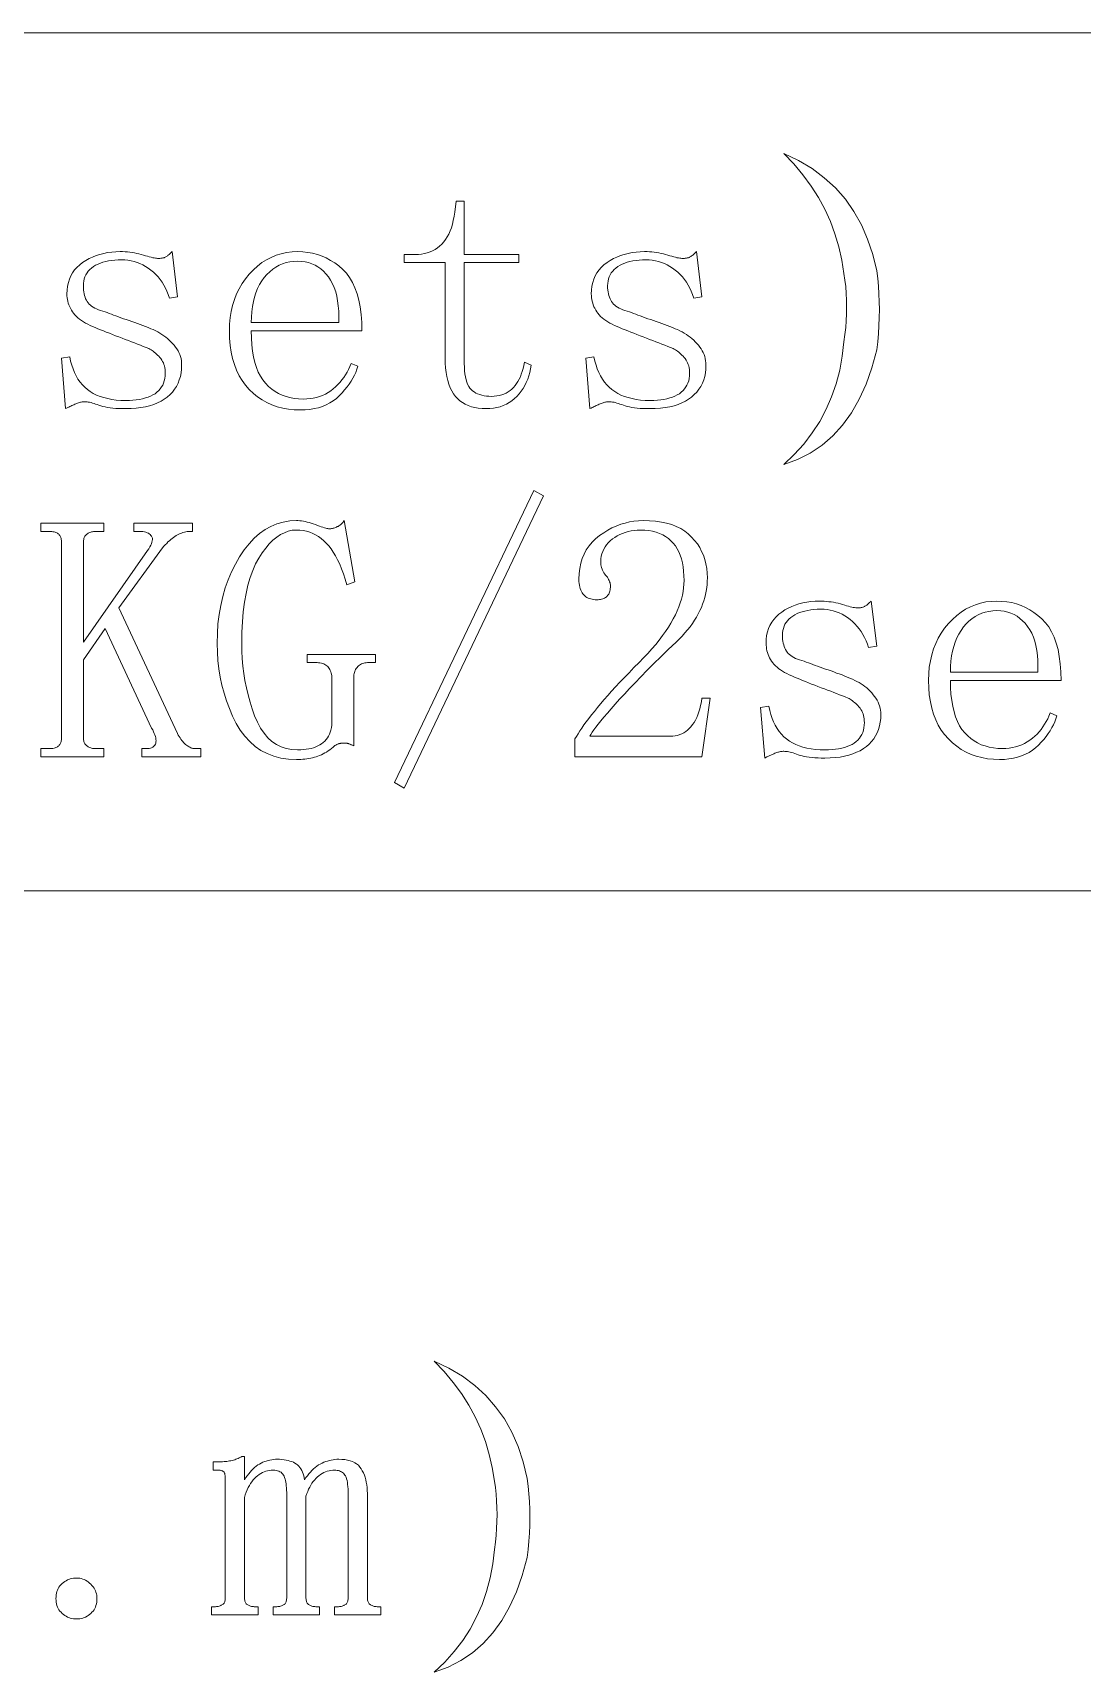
# Model space of a CAD drawing. Extents: x 1 to 297, y 1 to 210.
# Drawn here: x 103.76 to 110.35, y 40.82 to 51.12 of the extents above; entities that cross this region are included whole.
import ezdxf

# ---------------------------------------------------------------- set-up
doc = ezdxf.new("R2010")
doc.units = 0

msp = doc.modelspace()

# ---------------------------------------------------------------- linework, layer by layer
at = {"color": 7, "lineweight": 13}
for p, q in [((1.306, 51.119), (219.321, 51.119)), ((1.306, 45.731), (175.108, 45.731))]:
    msp.add_line(p, q, dxfattribs=at)
for points in [[(108.473, 50.362), (108.565, 50.318), (108.65, 50.267), (108.727, 50.209), (108.797, 50.145), (108.859, 50.075), (108.913, 49.998), (108.96, 49.914), (108.999, 49.824), (109.031, 49.728), (109.056, 49.625), (109.062, 49.577), (109.067, 49.528), (109.07, 49.479), (109.072, 49.43), (109.073, 49.381), (109.072, 49.331), (109.07, 49.28), (109.067, 49.23), (109.062, 49.179), (109.056, 49.128), (109.025, 49.016), (108.989, 48.912), (108.946, 48.818), (108.897, 48.733), (108.841, 48.656), (108.78, 48.589), (108.713, 48.53), (108.639, 48.48), (108.559, 48.44), (108.473, 48.408), (108.538, 48.471), (108.598, 48.537), (108.651, 48.607), (108.698, 48.679), (108.739, 48.755), (108.773, 48.834), (108.802, 48.915), (108.824, 49), (108.84, 49.088), (108.85, 49.179), (108.856, 49.224), (108.861, 49.268), (108.864, 49.311), (108.866, 49.355), (108.867, 49.398), (108.866, 49.44), (108.864, 49.483), (108.861, 49.525), (108.856, 49.566), (108.85, 49.608), (108.837, 49.692), (108.818, 49.775), (108.794, 49.856), (108.765, 49.934), (108.73, 50.011), (108.69, 50.085), (108.644, 50.157), (108.592, 50.228), (108.535, 50.296)], [(106.467, 49.042), (106.468, 49.019), (106.469, 48.997), (106.471, 48.977), (106.474, 48.958), (106.478, 48.941), (106.483, 48.926), (106.488, 48.912), (106.495, 48.899), (106.502, 48.888), (106.51, 48.879), (106.519, 48.871), (106.529, 48.864), (106.54, 48.857), (106.551, 48.852), (106.564, 48.847), (106.577, 48.843), (106.591, 48.84), (106.606, 48.838), (106.622, 48.837), (106.639, 48.836), (106.655, 48.837), (106.671, 48.839), (106.687, 48.841), (106.702, 48.845), (106.716, 48.85), (106.729, 48.856), (106.742, 48.864), (106.754, 48.872), (106.765, 48.881), (106.776, 48.892), (106.786, 48.904), (106.795, 48.916), (106.803, 48.93), (106.811, 48.944), (106.819, 48.959), (106.825, 48.976), (106.831, 48.993), (106.836, 49.011), (106.841, 49.03), (106.844, 49.051), (106.887, 49.033), (106.883, 49.01), (106.878, 48.987), (106.872, 48.965), (106.865, 48.944), (106.856, 48.924), (106.847, 48.905), (106.836, 48.886), (106.824, 48.869), (106.811, 48.852), (106.797, 48.836), (106.782, 48.822), (106.766, 48.809), (106.749, 48.797), (106.731, 48.787), (106.712, 48.778), (106.693, 48.771), (106.672, 48.766), (106.65, 48.762), (106.628, 48.76), (106.604, 48.759), (106.579, 48.76), (106.555, 48.762), (106.533, 48.766), (106.512, 48.771), (106.492, 48.778), (106.473, 48.787), (106.456, 48.797), (106.44, 48.809), (106.425, 48.822), (106.411, 48.836), (106.399, 48.853), (106.388, 48.871), (106.379, 48.89), (106.37, 48.912), (106.363, 48.935), (106.357, 48.96), (106.353, 48.986), (106.35, 49.015), (106.348, 49.045), (106.347, 49.076), (106.347, 49.676), (106.09, 49.676), (106.09, 49.728), (106.159, 49.728), (106.179, 49.728), (106.198, 49.73), (106.217, 49.734), (106.235, 49.738), (106.252, 49.744), (106.268, 49.751), (106.284, 49.759), (106.298, 49.769), (106.312, 49.78), (106.326, 49.792), (106.338, 49.806), (106.35, 49.821), (106.36, 49.837), (106.37, 49.855), (106.378, 49.875), (106.386, 49.895), (106.393, 49.918), (106.398, 49.941), (106.403, 49.967), (106.407, 49.993), (106.416, 50.062), (106.467, 50.062), (106.467, 49.728), (106.81, 49.728), (106.81, 49.676), (106.467, 49.676)], [(103.973, 49.479), (103.974, 49.504), (103.977, 49.528), (103.982, 49.551), (103.989, 49.572), (103.997, 49.593), (104.008, 49.612), (104.021, 49.63), (104.036, 49.646), (104.053, 49.662), (104.071, 49.676), (104.092, 49.689), (104.112, 49.701), (104.134, 49.711), (104.156, 49.72), (104.18, 49.728), (104.204, 49.734), (104.228, 49.739), (104.254, 49.742), (104.28, 49.744), (104.307, 49.745), (104.322, 49.745), (104.338, 49.744), (104.353, 49.743), (104.367, 49.741), (104.382, 49.74), (104.397, 49.737), (104.411, 49.734), (104.425, 49.731), (104.439, 49.728), (104.453, 49.723), (104.466, 49.719), (104.479, 49.716), (104.49, 49.713), (104.501, 49.71), (104.511, 49.707), (104.52, 49.705), (104.528, 49.704), (104.535, 49.703), (104.542, 49.702), (104.547, 49.702), (104.552, 49.702), (104.557, 49.702), (104.562, 49.703), (104.566, 49.703), (104.571, 49.704), (104.575, 49.705), (104.579, 49.706), (104.583, 49.707), (104.586, 49.709), (104.59, 49.711), (104.594, 49.712), (104.597, 49.715), (104.601, 49.717), (104.605, 49.72), (104.609, 49.723), (104.614, 49.727), (104.618, 49.731), (104.623, 49.735), (104.628, 49.74), (104.633, 49.745), (104.667, 49.462), (104.616, 49.453), (104.608, 49.475), (104.6, 49.496), (104.591, 49.516), (104.581, 49.535), (104.57, 49.553), (104.558, 49.57), (104.545, 49.586), (104.531, 49.602), (104.516, 49.616), (104.5, 49.629), (104.483, 49.641), (104.467, 49.652), (104.449, 49.662), (104.431, 49.67), (104.413, 49.677), (104.395, 49.683), (104.375, 49.688), (104.356, 49.691), (104.336, 49.693), (104.316, 49.693), (104.294, 49.693), (104.273, 49.692), (104.253, 49.69), (104.234, 49.687), (104.216, 49.683), (104.199, 49.678), (104.183, 49.672), (104.168, 49.666), (104.153, 49.659), (104.14, 49.651), (104.128, 49.642), (104.117, 49.632), (104.107, 49.622), (104.099, 49.611), (104.092, 49.599), (104.086, 49.587), (104.081, 49.574), (104.078, 49.56), (104.076, 49.546), (104.076, 49.531), (104.076, 49.517), (104.077, 49.504), (104.078, 49.492), (104.081, 49.481), (104.083, 49.47), (104.087, 49.459), (104.09, 49.449), (104.095, 49.44), (104.1, 49.431), (104.106, 49.423), (104.112, 49.416), (104.12, 49.409), (104.128, 49.402), (104.137, 49.396), (104.147, 49.39), (104.159, 49.385), (104.171, 49.38), (104.184, 49.375), (104.198, 49.371), (104.213, 49.368), (104.225, 49.363), (104.238, 49.357), (104.252, 49.352), (104.266, 49.346), (104.28, 49.341), (104.296, 49.335), (104.312, 49.33), (104.328, 49.324), (104.345, 49.318), (104.363, 49.312), (104.381, 49.306), (104.398, 49.3), (104.416, 49.294), (104.433, 49.287), (104.45, 49.281), (104.466, 49.274), (104.483, 49.268), (104.499, 49.261), (104.514, 49.255), (104.53, 49.248), (104.543, 49.241), (104.557, 49.233), (104.569, 49.225), (104.581, 49.217), (104.593, 49.208), (104.605, 49.199), (104.615, 49.189), (104.626, 49.179), (104.636, 49.169), (104.646, 49.158), (104.655, 49.146), (104.663, 49.135), (104.67, 49.123), (104.676, 49.111), (104.681, 49.099), (104.685, 49.086), (104.689, 49.073), (104.691, 49.06), (104.692, 49.047), (104.693, 49.033), (104.692, 49.008), (104.689, 48.984), (104.685, 48.961), (104.678, 48.939), (104.67, 48.919), (104.66, 48.899), (104.649, 48.881), (104.635, 48.863), (104.62, 48.847), (104.603, 48.832), (104.584, 48.818), (104.564, 48.806), (104.542, 48.795), (104.518, 48.785), (104.492, 48.777), (104.466, 48.771), (104.437, 48.766), (104.407, 48.762), (104.375, 48.76), (104.341, 48.759), (104.32, 48.759), (104.299, 48.76), (104.28, 48.761), (104.261, 48.763), (104.244, 48.764), (104.228, 48.767), (104.213, 48.77), (104.199, 48.773), (104.186, 48.777), (104.174, 48.781), (104.163, 48.785), (104.153, 48.788), (104.143, 48.792), (104.133, 48.794), (104.124, 48.797), (104.115, 48.799), (104.107, 48.8), (104.099, 48.801), (104.091, 48.802), (104.084, 48.802), (104.079, 48.802), (104.074, 48.801), (104.068, 48.801), (104.063, 48.8), (104.057, 48.799), (104.052, 48.797), (104.046, 48.796), (104.04, 48.794), (104.035, 48.792), (104.029, 48.789), (104.023, 48.787), (104.016, 48.784), (104.01, 48.781), (104.004, 48.778), (103.997, 48.775), (103.991, 48.772), (103.984, 48.769), (103.978, 48.766), (103.971, 48.763), (103.964, 48.759), (103.939, 49.076), (103.99, 49.085), (103.996, 49.058), (104.003, 49.033), (104.011, 49.009), (104.02, 48.986), (104.031, 48.965), (104.042, 48.945), (104.055, 48.926), (104.07, 48.909), (104.085, 48.894), (104.101, 48.879), (104.119, 48.866), (104.138, 48.854), (104.159, 48.844), (104.181, 48.835), (104.204, 48.828), (104.229, 48.822), (104.255, 48.817), (104.282, 48.813), (104.311, 48.811), (104.341, 48.811), (104.365, 48.811), (104.387, 48.812), (104.408, 48.814), (104.429, 48.817), (104.447, 48.821), (104.465, 48.826), (104.482, 48.832), (104.498, 48.838), (104.512, 48.845), (104.526, 48.853), (104.538, 48.862), (104.549, 48.872), (104.558, 48.883), (104.567, 48.895), (104.574, 48.907), (104.58, 48.92), (104.584, 48.934), (104.587, 48.949), (104.589, 48.965), (104.59, 48.982), (104.59, 48.994), (104.589, 49.005), (104.587, 49.016), (104.585, 49.027), (104.581, 49.037), (104.578, 49.046), (104.573, 49.056), (104.568, 49.064), (104.562, 49.073), (104.556, 49.081), (104.549, 49.088), (104.542, 49.095), (104.535, 49.102), (104.528, 49.108), (104.521, 49.114), (104.515, 49.119), (104.508, 49.124), (104.501, 49.129), (104.494, 49.133), (104.487, 49.136), (104.47, 49.143), (104.452, 49.15), (104.434, 49.157), (104.416, 49.164), (104.397, 49.172), (104.378, 49.179), (104.359, 49.186), (104.339, 49.194), (104.319, 49.201), (104.299, 49.209), (104.278, 49.217), (104.258, 49.224), (104.239, 49.232), (104.22, 49.239), (104.202, 49.247), (104.184, 49.254), (104.167, 49.261), (104.15, 49.268), (104.134, 49.275), (104.119, 49.282), (104.104, 49.289), (104.089, 49.296), (104.076, 49.304), (104.064, 49.312), (104.052, 49.321), (104.041, 49.329), (104.032, 49.338), (104.023, 49.348), (104.014, 49.358), (104.007, 49.368), (104.001, 49.378), (103.995, 49.389), (103.99, 49.399), (103.985, 49.41), (103.981, 49.421), (103.978, 49.433), (103.976, 49.444), (103.974, 49.455), (103.973, 49.467)], [(105.13, 49.248), (105.131, 49.203), (105.134, 49.16), (105.138, 49.121), (105.144, 49.084), (105.152, 49.049), (105.162, 49.018), (105.174, 48.989), (105.188, 48.962), (105.203, 48.939), (105.22, 48.918), (105.239, 48.899), (105.258, 48.882), (105.279, 48.867), (105.301, 48.855), (105.324, 48.844), (105.348, 48.835), (105.373, 48.828), (105.4, 48.823), (105.427, 48.82), (105.456, 48.819), (105.478, 48.82), (105.499, 48.822), (105.519, 48.825), (105.539, 48.829), (105.559, 48.835), (105.577, 48.842), (105.595, 48.851), (105.612, 48.86), (105.629, 48.871), (105.644, 48.883), (105.659, 48.897), (105.673, 48.91), (105.687, 48.925), (105.699, 48.94), (105.711, 48.955), (105.721, 48.971), (105.731, 48.988), (105.74, 49.005), (105.748, 49.023), (105.756, 49.042), (105.799, 49.025), (105.793, 49.006), (105.786, 48.987), (105.777, 48.969), (105.768, 48.95), (105.757, 48.932), (105.745, 48.913), (105.731, 48.895), (105.716, 48.877), (105.7, 48.859), (105.683, 48.841), (105.664, 48.823), (105.644, 48.808), (105.623, 48.795), (105.601, 48.783), (105.577, 48.773), (105.552, 48.765), (105.525, 48.759), (105.498, 48.754), (105.469, 48.751), (105.439, 48.751), (105.4, 48.752), (105.363, 48.756), (105.327, 48.762), (105.293, 48.771), (105.26, 48.783), (105.228, 48.797), (105.198, 48.814), (105.17, 48.833), (105.143, 48.855), (105.117, 48.879), (105.094, 48.906), (105.072, 48.935), (105.054, 48.966), (105.038, 49), (105.024, 49.036), (105.013, 49.074), (105.004, 49.114), (104.998, 49.156), (104.994, 49.201), (104.993, 49.248), (104.994, 49.29), (104.998, 49.331), (105.004, 49.37), (105.013, 49.407), (105.024, 49.444), (105.038, 49.479), (105.054, 49.512), (105.072, 49.544), (105.094, 49.574), (105.117, 49.603), (105.143, 49.63), (105.169, 49.654), (105.197, 49.676), (105.225, 49.694), (105.255, 49.709), (105.286, 49.722), (105.318, 49.732), (105.352, 49.739), (105.386, 49.743), (105.421, 49.745), (105.454, 49.744), (105.485, 49.74), (105.515, 49.735), (105.545, 49.727), (105.574, 49.717), (105.601, 49.705), (105.628, 49.69), (105.655, 49.674), (105.68, 49.655), (105.704, 49.633), (105.727, 49.61), (105.747, 49.582), (105.765, 49.552), (105.781, 49.518), (105.794, 49.481), (105.805, 49.441), (105.813, 49.398), (105.819, 49.351), (105.823, 49.301), (105.824, 49.248)], [(107.264, 49.479), (107.265, 49.504), (107.268, 49.528), (107.273, 49.551), (107.28, 49.572), (107.289, 49.593), (107.3, 49.612), (107.313, 49.63), (107.327, 49.646), (107.344, 49.662), (107.363, 49.676), (107.383, 49.689), (107.404, 49.701), (107.425, 49.711), (107.448, 49.72), (107.471, 49.728), (107.495, 49.734), (107.52, 49.739), (107.545, 49.742), (107.572, 49.744), (107.599, 49.745), (107.614, 49.745), (107.629, 49.744), (107.644, 49.743), (107.659, 49.741), (107.674, 49.74), (107.688, 49.737), (107.702, 49.734), (107.717, 49.731), (107.73, 49.728), (107.744, 49.723), (107.758, 49.719), (107.77, 49.716), (107.782, 49.713), (107.792, 49.71), (107.802, 49.707), (107.811, 49.705), (107.819, 49.704), (107.827, 49.703), (107.833, 49.702), (107.839, 49.702), (107.844, 49.702), (107.849, 49.702), (107.853, 49.703), (107.858, 49.703), (107.862, 49.704), (107.866, 49.705), (107.87, 49.706), (107.874, 49.707), (107.878, 49.709), (107.881, 49.711), (107.885, 49.712), (107.889, 49.715), (107.892, 49.717), (107.897, 49.72), (107.901, 49.723), (107.905, 49.727), (107.91, 49.731), (107.914, 49.735), (107.919, 49.74), (107.924, 49.745), (107.959, 49.462), (107.907, 49.453), (107.9, 49.475), (107.892, 49.496), (107.882, 49.516), (107.872, 49.535), (107.861, 49.553), (107.849, 49.57), (107.836, 49.586), (107.822, 49.602), (107.807, 49.616), (107.791, 49.629), (107.775, 49.641), (107.758, 49.652), (107.741, 49.662), (107.723, 49.67), (107.705, 49.677), (107.686, 49.683), (107.667, 49.688), (107.647, 49.691), (107.627, 49.693), (107.607, 49.693), (107.585, 49.693), (107.564, 49.692), (107.545, 49.69), (107.526, 49.687), (107.507, 49.683), (107.49, 49.678), (107.474, 49.672), (107.459, 49.666), (107.445, 49.659), (107.431, 49.651), (107.419, 49.642), (107.408, 49.632), (107.399, 49.622), (107.39, 49.611), (107.383, 49.599), (107.377, 49.587), (107.373, 49.574), (107.37, 49.56), (107.368, 49.546), (107.367, 49.531), (107.367, 49.517), (107.368, 49.504), (107.37, 49.492), (107.372, 49.481), (107.375, 49.47), (107.378, 49.459), (107.382, 49.449), (107.386, 49.44), (107.391, 49.431), (107.397, 49.423), (107.404, 49.416), (107.411, 49.409), (107.419, 49.402), (107.429, 49.396), (107.439, 49.39), (107.45, 49.385), (107.462, 49.38), (107.475, 49.375), (107.489, 49.371), (107.504, 49.368), (107.517, 49.363), (107.529, 49.357), (107.543, 49.352), (107.557, 49.346), (107.572, 49.341), (107.587, 49.335), (107.603, 49.33), (107.619, 49.324), (107.637, 49.318), (107.654, 49.312), (107.672, 49.306), (107.69, 49.3), (107.707, 49.294), (107.724, 49.287), (107.741, 49.281), (107.758, 49.274), (107.774, 49.268), (107.79, 49.261), (107.806, 49.255), (107.821, 49.248), (107.835, 49.241), (107.848, 49.233), (107.861, 49.225), (107.873, 49.217), (107.885, 49.208), (107.896, 49.199), (107.907, 49.189), (107.917, 49.179), (107.927, 49.169), (107.937, 49.158), (107.946, 49.146), (107.954, 49.135), (107.961, 49.123), (107.967, 49.111), (107.972, 49.099), (107.977, 49.086), (107.98, 49.073), (107.982, 49.06), (107.984, 49.047), (107.984, 49.033), (107.983, 49.008), (107.981, 48.984), (107.976, 48.961), (107.97, 48.939), (107.962, 48.919), (107.952, 48.899), (107.94, 48.881), (107.927, 48.863), (107.911, 48.847), (107.894, 48.832), (107.875, 48.818), (107.855, 48.806), (107.833, 48.795), (107.809, 48.785), (107.784, 48.777), (107.757, 48.771), (107.728, 48.766), (107.698, 48.762), (107.666, 48.76), (107.633, 48.759), (107.611, 48.759), (107.591, 48.76), (107.571, 48.761), (107.553, 48.763), (107.535, 48.764), (107.519, 48.767), (107.504, 48.77), (107.49, 48.773), (107.477, 48.777), (107.466, 48.781), (107.455, 48.785), (107.444, 48.788), (107.434, 48.792), (107.425, 48.794), (107.415, 48.797), (107.407, 48.799), (107.398, 48.8), (107.39, 48.801), (107.383, 48.802), (107.376, 48.802), (107.371, 48.802), (107.365, 48.801), (107.36, 48.801), (107.354, 48.8), (107.349, 48.799), (107.343, 48.797), (107.338, 48.796), (107.332, 48.794), (107.326, 48.792), (107.32, 48.789), (107.314, 48.787), (107.308, 48.784), (107.302, 48.781), (107.295, 48.778), (107.289, 48.775), (107.282, 48.772), (107.276, 48.769), (107.269, 48.766), (107.263, 48.763), (107.256, 48.759), (107.23, 49.076), (107.281, 49.085), (107.287, 49.058), (107.294, 49.033), (107.302, 49.009), (107.312, 48.986), (107.322, 48.965), (107.334, 48.945), (107.347, 48.926), (107.361, 48.909), (107.376, 48.894), (107.393, 48.879), (107.411, 48.866), (107.43, 48.854), (107.45, 48.844), (107.472, 48.835), (107.496, 48.828), (107.52, 48.822), (107.546, 48.817), (107.574, 48.813), (107.603, 48.811), (107.633, 48.811), (107.656, 48.811), (107.679, 48.812), (107.7, 48.814), (107.72, 48.817), (107.739, 48.821), (107.757, 48.826), (107.774, 48.832), (107.789, 48.838), (107.804, 48.845), (107.817, 48.853), (107.829, 48.862), (107.84, 48.872), (107.85, 48.883), (107.858, 48.895), (107.865, 48.907), (107.871, 48.92), (107.876, 48.934), (107.879, 48.949), (107.881, 48.965), (107.881, 48.982), (107.881, 48.994), (107.88, 49.005), (107.878, 49.016), (107.876, 49.027), (107.873, 49.037), (107.869, 49.046), (107.865, 49.056), (107.859, 49.064), (107.854, 49.073), (107.847, 49.081), (107.84, 49.088), (107.833, 49.095), (107.827, 49.102), (107.82, 49.108), (107.813, 49.114), (107.806, 49.119), (107.799, 49.124), (107.792, 49.129), (107.785, 49.133), (107.779, 49.136), (107.761, 49.143), (107.744, 49.15), (107.726, 49.157), (107.707, 49.164), (107.689, 49.172), (107.67, 49.179), (107.65, 49.186), (107.63, 49.194), (107.61, 49.201), (107.59, 49.209), (107.57, 49.217), (107.55, 49.224), (107.531, 49.232), (107.512, 49.239), (107.494, 49.247), (107.476, 49.254), (107.459, 49.261), (107.442, 49.268), (107.426, 49.275), (107.41, 49.282), (107.395, 49.289), (107.381, 49.296), (107.368, 49.304), (107.355, 49.312), (107.344, 49.321), (107.333, 49.329), (107.323, 49.338), (107.314, 49.348), (107.306, 49.358), (107.299, 49.368), (107.292, 49.378), (107.286, 49.389), (107.281, 49.399), (107.277, 49.41), (107.273, 49.421), (107.27, 49.433), (107.267, 49.444), (107.266, 49.455), (107.265, 49.467)], [(105.679, 49.299), (105.679, 49.336), (105.679, 49.371), (105.676, 49.404), (105.672, 49.436), (105.667, 49.465), (105.66, 49.493), (105.651, 49.519), (105.64, 49.543), (105.628, 49.566), (105.614, 49.586), (105.599, 49.605), (105.583, 49.622), (105.566, 49.637), (105.548, 49.649), (105.53, 49.66), (105.51, 49.669), (105.489, 49.676), (105.468, 49.681), (105.445, 49.684), (105.421, 49.685), (105.396, 49.684), (105.372, 49.681), (105.349, 49.676), (105.326, 49.668), (105.305, 49.659), (105.284, 49.648), (105.265, 49.634), (105.246, 49.619), (105.228, 49.602), (105.211, 49.582), (105.196, 49.561), (105.182, 49.538), (105.17, 49.513), (105.159, 49.487), (105.15, 49.46), (105.143, 49.431), (105.137, 49.4), (105.133, 49.368), (105.131, 49.334), (105.13, 49.299)], [(106.09, 46.376), (106.03, 46.411), (106.904, 48.245), (106.964, 48.211)], [(104.813, 46.573), (104.444, 46.573), (104.444, 46.625), (104.47, 46.625), (104.48, 46.625), (104.489, 46.626), (104.497, 46.628), (104.504, 46.63), (104.511, 46.633), (104.516, 46.637), (104.521, 46.642), (104.525, 46.647), (104.528, 46.653), (104.53, 46.659), (104.531, 46.666), (104.532, 46.674), (104.531, 46.682), (104.53, 46.691), (104.528, 46.7), (104.525, 46.71), (104.521, 46.72), (104.516, 46.73), (104.511, 46.742), (104.504, 46.753), (104.213, 47.379), (104.076, 47.182), (104.076, 46.693), (104.076, 46.687), (104.077, 46.68), (104.078, 46.674), (104.079, 46.669), (104.081, 46.663), (104.083, 46.658), (104.086, 46.654), (104.089, 46.65), (104.093, 46.646), (104.097, 46.642), (104.102, 46.639), (104.106, 46.636), (104.111, 46.633), (104.116, 46.631), (104.122, 46.629), (104.127, 46.628), (104.133, 46.626), (104.14, 46.626), (104.146, 46.625), (104.153, 46.625), (104.204, 46.625), (104.204, 46.573), (103.81, 46.573), (103.81, 46.625), (103.861, 46.625), (103.87, 46.625), (103.878, 46.626), (103.885, 46.626), (103.892, 46.628), (103.898, 46.629), (103.904, 46.631), (103.909, 46.633), (103.914, 46.636), (103.918, 46.639), (103.921, 46.642), (103.925, 46.646), (103.928, 46.65), (103.93, 46.654), (103.932, 46.658), (103.934, 46.663), (103.936, 46.669), (103.937, 46.674), (103.938, 46.68), (103.938, 46.687), (103.939, 46.693), (103.939, 47.919), (103.938, 47.926), (103.938, 47.932), (103.937, 47.938), (103.936, 47.944), (103.934, 47.949), (103.932, 47.954), (103.93, 47.959), (103.928, 47.963), (103.925, 47.967), (103.921, 47.971), (103.918, 47.974), (103.914, 47.977), (103.909, 47.979), (103.904, 47.982), (103.898, 47.983), (103.892, 47.985), (103.885, 47.986), (103.878, 47.987), (103.87, 47.988), (103.861, 47.988), (103.81, 47.988), (103.81, 48.039), (104.204, 48.039), (104.204, 47.988), (104.153, 47.988), (104.146, 47.988), (104.14, 47.987), (104.133, 47.986), (104.127, 47.985), (104.122, 47.983), (104.116, 47.982), (104.111, 47.979), (104.106, 47.977), (104.102, 47.974), (104.097, 47.971), (104.093, 47.967), (104.089, 47.963), (104.086, 47.959), (104.083, 47.954), (104.081, 47.949), (104.079, 47.944), (104.078, 47.938), (104.077, 47.932), (104.076, 47.926), (104.076, 47.919), (104.076, 47.293), (104.479, 47.868), (104.487, 47.879), (104.493, 47.891), (104.499, 47.901), (104.503, 47.911), (104.506, 47.92), (104.508, 47.929), (104.509, 47.937), (104.509, 47.945), (104.507, 47.951), (104.504, 47.958), (104.5, 47.963), (104.496, 47.969), (104.49, 47.973), (104.484, 47.977), (104.476, 47.98), (104.468, 47.983), (104.459, 47.985), (104.449, 47.987), (104.439, 47.987), (104.427, 47.988), (104.393, 47.988), (104.393, 48.039), (104.761, 48.039), (104.761, 47.988), (104.744, 47.988), (104.736, 47.987), (104.727, 47.987), (104.719, 47.985), (104.71, 47.984), (104.701, 47.981), (104.693, 47.978), (104.684, 47.975), (104.676, 47.971), (104.667, 47.967), (104.659, 47.962), (104.65, 47.957), (104.641, 47.951), (104.633, 47.944), (104.624, 47.937), (104.616, 47.93), (104.607, 47.922), (104.599, 47.913), (104.59, 47.904), (104.581, 47.895), (104.573, 47.885), (104.299, 47.508), (104.667, 46.719), (104.672, 46.709), (104.678, 46.7), (104.683, 46.691), (104.688, 46.683), (104.694, 46.675), (104.7, 46.668), (104.705, 46.662), (104.711, 46.656), (104.717, 46.651), (104.723, 46.646), (104.729, 46.642), (104.734, 46.639), (104.74, 46.635), (104.745, 46.633), (104.75, 46.63), (104.754, 46.628), (104.759, 46.627), (104.763, 46.626), (104.766, 46.625), (104.77, 46.625), (104.813, 46.625)], [(105.413, 47.996), (105.387, 47.995), (105.362, 47.989), (105.338, 47.98), (105.313, 47.968), (105.29, 47.952), (105.266, 47.933), (105.243, 47.91), (105.221, 47.884), (105.199, 47.854), (105.177, 47.821), (105.157, 47.784), (105.139, 47.743), (105.122, 47.699), (105.109, 47.651), (105.097, 47.599), (105.087, 47.543), (105.08, 47.484), (105.074, 47.421), (105.071, 47.355), (105.07, 47.285), (105.071, 47.237), (105.073, 47.19), (105.077, 47.143), (105.083, 47.097), (105.09, 47.051), (105.099, 47.006), (105.11, 46.961), (105.122, 46.917), (105.136, 46.874), (105.151, 46.831), (105.169, 46.79), (105.188, 46.753), (105.21, 46.721), (105.234, 46.693), (105.26, 46.67), (105.288, 46.651), (105.318, 46.636), (105.35, 46.625), (105.385, 46.618), (105.421, 46.616), (105.44, 46.617), (105.458, 46.618), (105.475, 46.62), (105.491, 46.622), (105.506, 46.626), (105.521, 46.63), (105.535, 46.635), (105.548, 46.641), (105.56, 46.648), (105.571, 46.655), (105.582, 46.663), (105.592, 46.672), (105.601, 46.681), (105.608, 46.692), (105.615, 46.703), (105.621, 46.715), (105.626, 46.728), (105.63, 46.741), (105.634, 46.756), (105.636, 46.771), (105.636, 47.062), (105.635, 47.072), (105.635, 47.082), (105.633, 47.091), (105.632, 47.099), (105.629, 47.107), (105.626, 47.114), (105.623, 47.121), (105.619, 47.128), (105.615, 47.134), (105.61, 47.139), (105.605, 47.144), (105.599, 47.148), (105.592, 47.152), (105.585, 47.156), (105.578, 47.158), (105.57, 47.161), (105.561, 47.163), (105.552, 47.164), (105.543, 47.165), (105.533, 47.165), (105.481, 47.165), (105.481, 47.216), (105.91, 47.216), (105.91, 47.165), (105.867, 47.165), (105.859, 47.165), (105.851, 47.164), (105.843, 47.163), (105.836, 47.161), (105.829, 47.158), (105.822, 47.156), (105.816, 47.152), (105.81, 47.148), (105.804, 47.144), (105.799, 47.139), (105.794, 47.134), (105.789, 47.128), (105.785, 47.122), (105.782, 47.116), (105.779, 47.109), (105.777, 47.102), (105.775, 47.095), (105.774, 47.087), (105.773, 47.079), (105.773, 47.071), (105.773, 46.642), (105.769, 46.644), (105.766, 46.645), (105.763, 46.647), (105.76, 46.648), (105.757, 46.649), (105.754, 46.651), (105.751, 46.652), (105.748, 46.653), (105.745, 46.654), (105.743, 46.655), (105.74, 46.656), (105.738, 46.656), (105.735, 46.657), (105.732, 46.658), (105.729, 46.658), (105.726, 46.658), (105.723, 46.659), (105.72, 46.659), (105.716, 46.659), (105.713, 46.659), (105.709, 46.659), (105.706, 46.659), (105.703, 46.659), (105.699, 46.658), (105.696, 46.658), (105.692, 46.658), (105.689, 46.657), (105.685, 46.656), (105.682, 46.656), (105.679, 46.655), (105.675, 46.654), (105.672, 46.653), (105.668, 46.651), (105.665, 46.649), (105.661, 46.647), (105.658, 46.645), (105.655, 46.643), (105.651, 46.64), (105.648, 46.637), (105.644, 46.633), (105.634, 46.625), (105.624, 46.617), (105.613, 46.61), (105.602, 46.603), (105.592, 46.597), (105.581, 46.591), (105.57, 46.586), (105.559, 46.581), (105.548, 46.577), (105.537, 46.573), (105.526, 46.57), (105.514, 46.567), (105.503, 46.565), (105.491, 46.562), (105.478, 46.561), (105.466, 46.559), (105.453, 46.558), (105.44, 46.557), (105.426, 46.556), (105.413, 46.556), (105.363, 46.559), (105.315, 46.565), (105.271, 46.577), (105.229, 46.593), (105.19, 46.613), (105.154, 46.638), (105.12, 46.668), (105.089, 46.702), (105.061, 46.74), (105.036, 46.783), (105.013, 46.829), (104.993, 46.876), (104.975, 46.924), (104.959, 46.973), (104.946, 47.022), (104.935, 47.073), (104.927, 47.125), (104.921, 47.177), (104.917, 47.23), (104.916, 47.285), (104.917, 47.347), (104.921, 47.408), (104.928, 47.467), (104.938, 47.524), (104.951, 47.579), (104.967, 47.633), (104.985, 47.685), (105.006, 47.735), (105.03, 47.783), (105.057, 47.829), (105.086, 47.872), (105.117, 47.911), (105.149, 47.945), (105.182, 47.975), (105.217, 48), (105.253, 48.02), (105.291, 48.036), (105.33, 48.047), (105.371, 48.054), (105.413, 48.056), (105.423, 48.056), (105.434, 48.055), (105.445, 48.054), (105.457, 48.052), (105.469, 48.05), (105.481, 48.047), (105.493, 48.044), (105.506, 48.04), (105.519, 48.035), (105.533, 48.031), (105.546, 48.026), (105.558, 48.021), (105.569, 48.017), (105.579, 48.014), (105.589, 48.011), (105.597, 48.009), (105.604, 48.007), (105.61, 48.006), (105.615, 48.005), (105.619, 48.005), (105.624, 48.005), (105.629, 48.005), (105.634, 48.006), (105.639, 48.007), (105.644, 48.008), (105.649, 48.009), (105.655, 48.011), (105.66, 48.013), (105.665, 48.015), (105.67, 48.018), (105.675, 48.02), (105.68, 48.023), (105.685, 48.027), (105.689, 48.03), (105.694, 48.034), (105.698, 48.038), (105.702, 48.042), (105.706, 48.047), (105.709, 48.051), (105.713, 48.056), (105.781, 47.671), (105.73, 47.653), (105.719, 47.688), (105.708, 47.721), (105.697, 47.753), (105.685, 47.782), (105.672, 47.809), (105.659, 47.834), (105.645, 47.857), (105.631, 47.878), (105.617, 47.898), (105.601, 47.915), (105.586, 47.93), (105.569, 47.944), (105.552, 47.956), (105.534, 47.967), (105.516, 47.976), (105.497, 47.983), (105.477, 47.989), (105.456, 47.993), (105.435, 47.995)], [(107.847, 47.679), (107.846, 47.709), (107.844, 47.738), (107.841, 47.765), (107.836, 47.791), (107.83, 47.815), (107.822, 47.838), (107.814, 47.859), (107.803, 47.879), (107.792, 47.898), (107.779, 47.915), (107.764, 47.93), (107.748, 47.944), (107.731, 47.956), (107.713, 47.967), (107.693, 47.976), (107.672, 47.983), (107.649, 47.989), (107.625, 47.993), (107.6, 47.995), (107.573, 47.996), (107.553, 47.996), (107.533, 47.994), (107.514, 47.991), (107.495, 47.987), (107.477, 47.982), (107.46, 47.976), (107.444, 47.969), (107.427, 47.961), (107.412, 47.951), (107.397, 47.941), (107.383, 47.929), (107.371, 47.917), (107.36, 47.904), (107.351, 47.891), (107.342, 47.877), (107.336, 47.863), (107.331, 47.848), (107.327, 47.832), (107.325, 47.816), (107.324, 47.799), (107.325, 47.789), (107.325, 47.779), (107.327, 47.77), (107.329, 47.761), (107.332, 47.752), (107.335, 47.744), (107.339, 47.736), (107.343, 47.728), (107.349, 47.72), (107.354, 47.713), (107.36, 47.707), (107.365, 47.7), (107.37, 47.693), (107.373, 47.686), (107.377, 47.679), (107.379, 47.672), (107.382, 47.665), (107.383, 47.659), (107.384, 47.652), (107.384, 47.645), (107.384, 47.637), (107.383, 47.629), (107.382, 47.621), (107.381, 47.614), (107.379, 47.607), (107.377, 47.601), (107.374, 47.595), (107.371, 47.59), (107.367, 47.585), (107.363, 47.581), (107.358, 47.576), (107.353, 47.573), (107.348, 47.57), (107.342, 47.567), (107.336, 47.564), (107.329, 47.563), (107.322, 47.561), (107.315, 47.56), (107.307, 47.559), (107.299, 47.559), (107.288, 47.559), (107.279, 47.56), (107.27, 47.562), (107.261, 47.564), (107.252, 47.567), (107.245, 47.57), (107.237, 47.574), (107.23, 47.578), (107.223, 47.583), (107.217, 47.589), (107.211, 47.596), (107.206, 47.603), (107.202, 47.611), (107.198, 47.619), (107.195, 47.629), (107.192, 47.639), (107.19, 47.65), (107.188, 47.662), (107.187, 47.674), (107.187, 47.688), (107.188, 47.723), (107.192, 47.756), (107.199, 47.788), (107.208, 47.818), (107.219, 47.846), (107.233, 47.873), (107.25, 47.898), (107.269, 47.921), (107.291, 47.942), (107.316, 47.962), (107.342, 47.98), (107.368, 47.996), (107.394, 48.01), (107.421, 48.022), (107.449, 48.033), (107.476, 48.041), (107.504, 48.048), (107.532, 48.053), (107.561, 48.055), (107.59, 48.056), (107.63, 48.055), (107.668, 48.052), (107.704, 48.047), (107.737, 48.04), (107.769, 48.031), (107.798, 48.019), (107.826, 48.006), (107.851, 47.99), (107.873, 47.973), (107.894, 47.953), (107.913, 47.932), (107.93, 47.91), (107.945, 47.887), (107.957, 47.863), (107.968, 47.838), (107.977, 47.811), (107.984, 47.784), (107.989, 47.756), (107.992, 47.727), (107.993, 47.696), (107.992, 47.676), (107.991, 47.655), (107.989, 47.635), (107.985, 47.614), (107.981, 47.593), (107.976, 47.573), (107.97, 47.552), (107.963, 47.532), (107.955, 47.511), (107.946, 47.491), (107.936, 47.47), (107.925, 47.45), (107.912, 47.43), (107.899, 47.41), (107.885, 47.39), (107.869, 47.37), (107.852, 47.351), (107.835, 47.331), (107.816, 47.312), (107.796, 47.293), (107.747, 47.246), (107.701, 47.201), (107.657, 47.158), (107.615, 47.116), (107.576, 47.076), (107.539, 47.038), (107.504, 47.002), (107.472, 46.967), (107.442, 46.934), (107.414, 46.903), (107.389, 46.874), (107.365, 46.847), (107.344, 46.822), (107.325, 46.799), (107.308, 46.778), (107.293, 46.759), (107.281, 46.742), (107.27, 46.727), (107.262, 46.713), (107.256, 46.702), (107.761, 46.702), (107.777, 46.703), (107.791, 46.704), (107.805, 46.707), (107.819, 46.712), (107.832, 46.717), (107.845, 46.724), (107.857, 46.731), (107.868, 46.74), (107.879, 46.751), (107.89, 46.762), (107.9, 46.775), (107.909, 46.788), (107.918, 46.803), (107.926, 46.82), (107.933, 46.837), (107.939, 46.856), (107.945, 46.875), (107.95, 46.896), (107.955, 46.919), (107.959, 46.942), (108.01, 46.942), (107.959, 46.573), (107.161, 46.573), (107.161, 46.685), (107.171, 46.701), (107.181, 46.717), (107.192, 46.735), (107.205, 46.753), (107.218, 46.773), (107.233, 46.793), (107.249, 46.814), (107.266, 46.836), (107.284, 46.858), (107.303, 46.882), (107.323, 46.906), (107.345, 46.932), (107.368, 46.958), (107.392, 46.985), (107.417, 47.013), (107.444, 47.041), (107.472, 47.071), (107.502, 47.101), (107.532, 47.133), (107.564, 47.165), (107.593, 47.194), (107.619, 47.222), (107.645, 47.251), (107.669, 47.279), (107.691, 47.306), (107.711, 47.334), (107.73, 47.36), (107.748, 47.387), (107.764, 47.413), (107.779, 47.439), (107.792, 47.465), (107.803, 47.49), (107.814, 47.515), (107.822, 47.539), (107.83, 47.563), (107.836, 47.587), (107.841, 47.611), (107.844, 47.634), (107.846, 47.657)], [(108.361, 47.285), (108.362, 47.31), (108.365, 47.334), (108.37, 47.357), (108.377, 47.378), (108.386, 47.398), (108.397, 47.418), (108.41, 47.435), (108.425, 47.452), (108.441, 47.468), (108.46, 47.482), (108.48, 47.495), (108.501, 47.507), (108.523, 47.517), (108.545, 47.526), (108.568, 47.533), (108.592, 47.54), (108.617, 47.544), (108.642, 47.548), (108.669, 47.55), (108.696, 47.551), (108.711, 47.55), (108.726, 47.55), (108.741, 47.549), (108.756, 47.547), (108.771, 47.545), (108.785, 47.543), (108.8, 47.54), (108.814, 47.537), (108.828, 47.533), (108.841, 47.529), (108.855, 47.525), (108.867, 47.521), (108.879, 47.518), (108.889, 47.515), (108.899, 47.513), (108.908, 47.511), (108.916, 47.51), (108.924, 47.509), (108.93, 47.508), (108.936, 47.508), (108.941, 47.508), (108.946, 47.508), (108.95, 47.508), (108.955, 47.509), (108.959, 47.51), (108.963, 47.511), (108.968, 47.512), (108.971, 47.513), (108.975, 47.515), (108.979, 47.516), (108.982, 47.518), (108.986, 47.52), (108.99, 47.523), (108.994, 47.526), (108.998, 47.529), (109.002, 47.533), (109.007, 47.537), (109.011, 47.541), (109.016, 47.546), (109.021, 47.551), (109.056, 47.268), (109.004, 47.259), (108.997, 47.281), (108.989, 47.302), (108.979, 47.322), (108.969, 47.341), (108.958, 47.359), (108.946, 47.376), (108.933, 47.392), (108.919, 47.407), (108.904, 47.422), (108.889, 47.435), (108.872, 47.447), (108.855, 47.458), (108.838, 47.468), (108.82, 47.476), (108.802, 47.483), (108.783, 47.489), (108.764, 47.493), (108.745, 47.497), (108.725, 47.499), (108.704, 47.499), (108.682, 47.499), (108.662, 47.497), (108.642, 47.495), (108.623, 47.492), (108.605, 47.488), (108.588, 47.484), (108.571, 47.478), (108.556, 47.472), (108.542, 47.464), (108.529, 47.456), (108.516, 47.447), (108.505, 47.438), (108.496, 47.427), (108.487, 47.417), (108.48, 47.405), (108.475, 47.393), (108.47, 47.379), (108.467, 47.366), (108.465, 47.351), (108.464, 47.336), (108.465, 47.323), (108.465, 47.31), (108.467, 47.298), (108.469, 47.286), (108.472, 47.275), (108.475, 47.265), (108.479, 47.255), (108.483, 47.246), (108.489, 47.237), (108.494, 47.229), (108.501, 47.222), (108.508, 47.215), (108.517, 47.208), (108.526, 47.202), (108.536, 47.196), (108.547, 47.191), (108.559, 47.186), (108.572, 47.181), (108.586, 47.177), (108.601, 47.173), (108.614, 47.168), (108.627, 47.163), (108.64, 47.158), (108.654, 47.152), (108.669, 47.147), (108.684, 47.141), (108.7, 47.135), (108.717, 47.13), (108.734, 47.124), (108.751, 47.118), (108.769, 47.112), (108.787, 47.106), (108.804, 47.099), (108.821, 47.093), (108.838, 47.087), (108.855, 47.08), (108.871, 47.074), (108.887, 47.067), (108.903, 47.06), (108.919, 47.053), (108.932, 47.046), (108.945, 47.039), (108.958, 47.031), (108.97, 47.023), (108.982, 47.014), (108.993, 47.005), (109.004, 46.995), (109.015, 46.985), (109.025, 46.974), (109.034, 46.963), (109.043, 46.952), (109.051, 46.941), (109.058, 46.929), (109.064, 46.917), (109.07, 46.904), (109.074, 46.892), (109.077, 46.879), (109.08, 46.866), (109.081, 46.853), (109.081, 46.839), (109.081, 46.814), (109.078, 46.79), (109.073, 46.767), (109.067, 46.745), (109.059, 46.724), (109.049, 46.705), (109.037, 46.686), (109.024, 46.669), (109.009, 46.653), (108.991, 46.638), (108.973, 46.624), (108.952, 46.611), (108.93, 46.601), (108.906, 46.591), (108.881, 46.583), (108.854, 46.577), (108.826, 46.571), (108.795, 46.568), (108.763, 46.566), (108.73, 46.565), (108.708, 46.565), (108.688, 46.566), (108.668, 46.567), (108.65, 46.568), (108.632, 46.57), (108.616, 46.573), (108.601, 46.575), (108.587, 46.579), (108.575, 46.582), (108.563, 46.586), (108.552, 46.59), (108.541, 46.594), (108.531, 46.597), (108.522, 46.6), (108.512, 46.602), (108.504, 46.604), (108.495, 46.606), (108.487, 46.607), (108.48, 46.607), (108.473, 46.608), (108.468, 46.608), (108.462, 46.607), (108.457, 46.607), (108.452, 46.606), (108.446, 46.604), (108.44, 46.603), (108.435, 46.601), (108.429, 46.599), (108.423, 46.597), (108.417, 46.595), (108.411, 46.592), (108.405, 46.59), (108.399, 46.587), (108.392, 46.584), (108.386, 46.581), (108.38, 46.578), (108.373, 46.575), (108.366, 46.572), (108.36, 46.568), (108.353, 46.565), (108.327, 46.882), (108.379, 46.891), (108.384, 46.864), (108.391, 46.838), (108.399, 46.814), (108.409, 46.792), (108.419, 46.771), (108.431, 46.751), (108.444, 46.732), (108.458, 46.715), (108.473, 46.699), (108.49, 46.685), (108.508, 46.672), (108.527, 46.66), (108.548, 46.65), (108.57, 46.641), (108.593, 46.633), (108.618, 46.627), (108.644, 46.622), (108.671, 46.619), (108.7, 46.617), (108.73, 46.616), (108.753, 46.617), (108.776, 46.618), (108.797, 46.62), (108.817, 46.623), (108.836, 46.627), (108.854, 46.632), (108.871, 46.637), (108.886, 46.644), (108.901, 46.651), (108.914, 46.659), (108.926, 46.668), (108.937, 46.678), (108.947, 46.689), (108.955, 46.7), (108.962, 46.713), (108.968, 46.726), (108.973, 46.74), (108.976, 46.755), (108.978, 46.771), (108.979, 46.788), (108.978, 46.799), (108.977, 46.811), (108.975, 46.822), (108.973, 46.832), (108.97, 46.842), (108.966, 46.852), (108.962, 46.861), (108.957, 46.87), (108.951, 46.878), (108.944, 46.886), (108.937, 46.894), (108.931, 46.901), (108.924, 46.908), (108.917, 46.914), (108.91, 46.919), (108.903, 46.925), (108.896, 46.93), (108.889, 46.934), (108.883, 46.938), (108.876, 46.942), (108.858, 46.949), (108.841, 46.956), (108.823, 46.963), (108.804, 46.97), (108.786, 46.977), (108.767, 46.985), (108.747, 46.992), (108.728, 47), (108.708, 47.007), (108.687, 47.015), (108.667, 47.023), (108.647, 47.03), (108.628, 47.038), (108.609, 47.045), (108.591, 47.052), (108.573, 47.06), (108.556, 47.067), (108.539, 47.074), (108.523, 47.081), (108.507, 47.088), (108.492, 47.095), (108.478, 47.102), (108.465, 47.11), (108.452, 47.118), (108.441, 47.126), (108.43, 47.135), (108.42, 47.144), (108.411, 47.154), (108.403, 47.163), (108.396, 47.173), (108.389, 47.184), (108.383, 47.194), (108.378, 47.205), (108.374, 47.216), (108.37, 47.227), (108.367, 47.238), (108.365, 47.25), (108.363, 47.261), (108.362, 47.273)], [(109.519, 47.053), (109.519, 47.008), (109.522, 46.966), (109.527, 46.927), (109.533, 46.89), (109.541, 46.855), (109.551, 46.824), (109.563, 46.795), (109.576, 46.768), (109.591, 46.744), (109.609, 46.723), (109.627, 46.705), (109.647, 46.688), (109.668, 46.673), (109.689, 46.66), (109.712, 46.649), (109.737, 46.641), (109.762, 46.634), (109.788, 46.629), (109.816, 46.626), (109.844, 46.625), (109.866, 46.625), (109.887, 46.627), (109.908, 46.631), (109.928, 46.635), (109.947, 46.641), (109.966, 46.648), (109.983, 46.656), (110.001, 46.666), (110.017, 46.677), (110.033, 46.689), (110.048, 46.702), (110.062, 46.716), (110.075, 46.73), (110.088, 46.745), (110.099, 46.761), (110.11, 46.777), (110.12, 46.794), (110.129, 46.811), (110.137, 46.829), (110.144, 46.848), (110.187, 46.831), (110.181, 46.812), (110.174, 46.793), (110.166, 46.774), (110.156, 46.756), (110.145, 46.737), (110.133, 46.719), (110.12, 46.701), (110.105, 46.682), (110.089, 46.664), (110.071, 46.646), (110.053, 46.629), (110.033, 46.614), (110.012, 46.6), (109.989, 46.589), (109.965, 46.579), (109.94, 46.571), (109.914, 46.564), (109.886, 46.56), (109.857, 46.557), (109.827, 46.556), (109.788, 46.558), (109.751, 46.561), (109.715, 46.568), (109.681, 46.577), (109.648, 46.588), (109.617, 46.603), (109.587, 46.619), (109.558, 46.639), (109.531, 46.66), (109.506, 46.685), (109.482, 46.712), (109.461, 46.741), (109.442, 46.772), (109.426, 46.806), (109.412, 46.841), (109.401, 46.879), (109.393, 46.919), (109.386, 46.962), (109.383, 47.007), (109.381, 47.053), (109.383, 47.096), (109.386, 47.136), (109.393, 47.175), (109.401, 47.213), (109.412, 47.25), (109.426, 47.284), (109.442, 47.318), (109.461, 47.35), (109.482, 47.38), (109.506, 47.409), (109.531, 47.436), (109.558, 47.46), (109.585, 47.481), (109.614, 47.5), (109.644, 47.515), (109.675, 47.528), (109.707, 47.538), (109.74, 47.545), (109.775, 47.549), (109.81, 47.551), (109.842, 47.549), (109.873, 47.546), (109.904, 47.541), (109.933, 47.533), (109.962, 47.523), (109.99, 47.51), (110.017, 47.496), (110.043, 47.479), (110.068, 47.46), (110.093, 47.439), (110.116, 47.415), (110.136, 47.388), (110.154, 47.358), (110.17, 47.324), (110.183, 47.287), (110.194, 47.247), (110.202, 47.203), (110.208, 47.157), (110.212, 47.107), (110.213, 47.053)], [(110.067, 47.105), (110.068, 47.142), (110.067, 47.177), (110.065, 47.21), (110.061, 47.241), (110.055, 47.271), (110.048, 47.299), (110.039, 47.325), (110.029, 47.349), (110.017, 47.371), (110.003, 47.392), (109.988, 47.411), (109.972, 47.427), (109.955, 47.442), (109.937, 47.455), (109.918, 47.466), (109.898, 47.475), (109.878, 47.482), (109.856, 47.487), (109.834, 47.49), (109.81, 47.491), (109.785, 47.49), (109.76, 47.486), (109.737, 47.481), (109.715, 47.474), (109.693, 47.465), (109.673, 47.454), (109.653, 47.44), (109.634, 47.425), (109.617, 47.407), (109.6, 47.388), (109.585, 47.366), (109.571, 47.343), (109.558, 47.319), (109.548, 47.293), (109.539, 47.266), (109.532, 47.237), (109.526, 47.206), (109.522, 47.174), (109.519, 47.14), (109.519, 47.105)], [(106.279, 42.779), (106.371, 42.735), (106.455, 42.684), (106.533, 42.626), (106.602, 42.562), (106.664, 42.492), (106.719, 42.415), (106.766, 42.332), (106.805, 42.242), (106.837, 42.145), (106.861, 42.042), (106.868, 41.994), (106.872, 41.945), (106.876, 41.896), (106.878, 41.847), (106.879, 41.798), (106.878, 41.748), (106.876, 41.698), (106.872, 41.647), (106.868, 41.596), (106.861, 41.545), (106.831, 41.433), (106.794, 41.33), (106.751, 41.235), (106.702, 41.15), (106.647, 41.073), (106.586, 41.006), (106.518, 40.947), (106.445, 40.898), (106.365, 40.857), (106.279, 40.825), (106.344, 40.888), (106.403, 40.954), (106.457, 41.024), (106.503, 41.096), (106.544, 41.172), (106.579, 41.251), (106.607, 41.332), (106.63, 41.417), (106.646, 41.505), (106.656, 41.596), (106.662, 41.641), (106.667, 41.685), (106.67, 41.728), (106.672, 41.772), (106.673, 41.815), (106.672, 41.858), (106.67, 41.9), (106.667, 41.942), (106.662, 41.984), (106.656, 42.025), (106.643, 42.11), (106.624, 42.192), (106.6, 42.273), (106.571, 42.351), (106.536, 42.428), (106.495, 42.502), (106.449, 42.574), (106.398, 42.645), (106.341, 42.713)], [(104.916, 42.145), (104.924, 42.145), (104.933, 42.145), (104.941, 42.146), (104.95, 42.146), (104.959, 42.147), (104.967, 42.148), (104.976, 42.149), (104.984, 42.15), (104.993, 42.152), (105.001, 42.153), (105.01, 42.155), (105.018, 42.157), (105.026, 42.159), (105.033, 42.162), (105.04, 42.164), (105.047, 42.167), (105.053, 42.17), (105.059, 42.173), (105.065, 42.176), (105.07, 42.179), (105.087, 42.179), (105.087, 42.033), (105.096, 42.047), (105.105, 42.059), (105.114, 42.071), (105.123, 42.082), (105.132, 42.092), (105.142, 42.102), (105.151, 42.111), (105.161, 42.118), (105.171, 42.126), (105.181, 42.132), (105.192, 42.138), (105.202, 42.143), (105.213, 42.147), (105.224, 42.151), (105.235, 42.155), (105.246, 42.157), (105.258, 42.159), (105.269, 42.161), (105.281, 42.162), (105.293, 42.162), (105.308, 42.162), (105.322, 42.161), (105.336, 42.159), (105.349, 42.157), (105.361, 42.155), (105.373, 42.151), (105.384, 42.147), (105.394, 42.143), (105.404, 42.138), (105.413, 42.132), (105.421, 42.126), (105.429, 42.118), (105.435, 42.111), (105.442, 42.102), (105.447, 42.092), (105.452, 42.082), (105.456, 42.071), (105.459, 42.059), (105.462, 42.047), (105.464, 42.033), (105.473, 42.047), (105.482, 42.059), (105.491, 42.071), (105.501, 42.082), (105.51, 42.092), (105.52, 42.102), (105.531, 42.111), (105.541, 42.118), (105.552, 42.126), (105.563, 42.132), (105.574, 42.138), (105.585, 42.143), (105.597, 42.147), (105.608, 42.151), (105.62, 42.155), (105.631, 42.157), (105.643, 42.159), (105.655, 42.161), (105.667, 42.162), (105.679, 42.162), (105.698, 42.161), (105.717, 42.16), (105.734, 42.157), (105.751, 42.152), (105.765, 42.147), (105.779, 42.14), (105.791, 42.133), (105.802, 42.124), (105.812, 42.113), (105.82, 42.102), (105.827, 42.09), (105.834, 42.077), (105.84, 42.063), (105.845, 42.049), (105.849, 42.033), (105.852, 42.018), (105.855, 42.001), (105.857, 41.984), (105.858, 41.966), (105.859, 41.948), (105.859, 41.296), (105.859, 41.29), (105.859, 41.283), (105.86, 41.278), (105.861, 41.272), (105.863, 41.267), (105.865, 41.263), (105.867, 41.259), (105.87, 41.255), (105.872, 41.252), (105.876, 41.249), (105.879, 41.247), (105.883, 41.245), (105.888, 41.243), (105.892, 41.241), (105.897, 41.24), (105.902, 41.238), (105.908, 41.237), (105.914, 41.237), (105.92, 41.236), (105.927, 41.236), (105.944, 41.236), (105.944, 41.185), (105.653, 41.185), (105.653, 41.236), (105.67, 41.236), (105.677, 41.236), (105.683, 41.237), (105.689, 41.237), (105.695, 41.238), (105.7, 41.24), (105.705, 41.241), (105.71, 41.243), (105.714, 41.245), (105.718, 41.247), (105.721, 41.249), (105.725, 41.252), (105.728, 41.255), (105.73, 41.259), (105.732, 41.263), (105.734, 41.267), (105.736, 41.272), (105.737, 41.278), (105.738, 41.283), (105.738, 41.29), (105.739, 41.296), (105.739, 41.939), (105.738, 41.957), (105.738, 41.974), (105.737, 41.99), (105.735, 42.004), (105.733, 42.017), (105.731, 42.029), (105.728, 42.04), (105.725, 42.049), (105.721, 42.057), (105.717, 42.063), (105.713, 42.069), (105.708, 42.074), (105.702, 42.079), (105.697, 42.083), (105.69, 42.086), (105.684, 42.089), (105.677, 42.091), (105.669, 42.092), (105.661, 42.093), (105.653, 42.093), (105.641, 42.093), (105.629, 42.092), (105.618, 42.09), (105.607, 42.087), (105.596, 42.083), (105.585, 42.078), (105.575, 42.072), (105.565, 42.066), (105.555, 42.059), (105.546, 42.051), (105.536, 42.042), (105.528, 42.032), (105.519, 42.022), (105.511, 42.011), (105.504, 41.999), (105.497, 41.987), (105.49, 41.974), (105.484, 41.96), (105.478, 41.946), (105.473, 41.931), (105.473, 41.296), (105.473, 41.29), (105.474, 41.283), (105.474, 41.278), (105.476, 41.272), (105.477, 41.267), (105.479, 41.263), (105.481, 41.259), (105.484, 41.255), (105.487, 41.252), (105.49, 41.249), (105.494, 41.247), (105.498, 41.245), (105.502, 41.243), (105.506, 41.241), (105.511, 41.24), (105.517, 41.238), (105.522, 41.237), (105.528, 41.237), (105.535, 41.236), (105.541, 41.236), (105.559, 41.236), (105.559, 41.185), (105.267, 41.185), (105.267, 41.236), (105.284, 41.236), (105.291, 41.236), (105.297, 41.237), (105.303, 41.237), (105.309, 41.238), (105.314, 41.24), (105.319, 41.241), (105.324, 41.243), (105.328, 41.245), (105.332, 41.247), (105.336, 41.249), (105.339, 41.252), (105.342, 41.255), (105.344, 41.259), (105.347, 41.263), (105.349, 41.267), (105.35, 41.272), (105.351, 41.278), (105.352, 41.283), (105.353, 41.29), (105.353, 41.296), (105.353, 41.939), (105.353, 41.954), (105.352, 41.968), (105.351, 41.982), (105.35, 41.995), (105.349, 42.007), (105.347, 42.018), (105.344, 42.028), (105.342, 42.038), (105.339, 42.047), (105.336, 42.055), (105.332, 42.062), (105.327, 42.069), (105.322, 42.075), (105.317, 42.08), (105.31, 42.084), (105.303, 42.087), (105.295, 42.09), (105.286, 42.092), (105.277, 42.093), (105.267, 42.093), (105.255, 42.093), (105.244, 42.092), (105.232, 42.09), (105.221, 42.087), (105.21, 42.083), (105.2, 42.078), (105.189, 42.072), (105.179, 42.066), (105.17, 42.059), (105.16, 42.051), (105.151, 42.042), (105.142, 42.032), (105.134, 42.021), (105.126, 42.009), (105.118, 41.997), (105.111, 41.984), (105.104, 41.97), (105.098, 41.955), (105.092, 41.939), (105.087, 41.922), (105.087, 41.296), (105.087, 41.29), (105.088, 41.283), (105.089, 41.278), (105.09, 41.272), (105.091, 41.267), (105.093, 41.263), (105.096, 41.259), (105.098, 41.255), (105.101, 41.252), (105.104, 41.249), (105.108, 41.247), (105.112, 41.245), (105.116, 41.243), (105.121, 41.241), (105.126, 41.24), (105.131, 41.238), (105.137, 41.237), (105.143, 41.237), (105.149, 41.236), (105.156, 41.236), (105.173, 41.236), (105.173, 41.185), (104.881, 41.185), (104.881, 41.236), (104.899, 41.236), (104.905, 41.236), (104.912, 41.237), (104.918, 41.237), (104.923, 41.238), (104.929, 41.24), (104.934, 41.241), (104.938, 41.243), (104.942, 41.245), (104.946, 41.247), (104.95, 41.249), (104.953, 41.252), (104.956, 41.255), (104.959, 41.259), (104.961, 41.263), (104.963, 41.267), (104.964, 41.272), (104.966, 41.278), (104.966, 41.283), (104.967, 41.29), (104.967, 41.296), (104.967, 42.042), (104.967, 42.047), (104.967, 42.052), (104.966, 42.056), (104.966, 42.061), (104.965, 42.065), (104.964, 42.068), (104.963, 42.072), (104.962, 42.075), (104.96, 42.078), (104.959, 42.081), (104.957, 42.083), (104.954, 42.085), (104.952, 42.087), (104.949, 42.089), (104.946, 42.09), (104.942, 42.091), (104.938, 42.092), (104.934, 42.093), (104.929, 42.093), (104.924, 42.093), (104.89, 42.093), (104.89, 42.145)], [(104.033, 41.159), (104.023, 41.159), (104.013, 41.161), (104.003, 41.162), (103.994, 41.165), (103.985, 41.168), (103.976, 41.171), (103.967, 41.176), (103.959, 41.181), (103.951, 41.187), (103.943, 41.193), (103.936, 41.201), (103.929, 41.208), (103.923, 41.216), (103.918, 41.225), (103.914, 41.234), (103.91, 41.244), (103.908, 41.254), (103.906, 41.265), (103.905, 41.276), (103.904, 41.288), (103.905, 41.299), (103.906, 41.311), (103.908, 41.321), (103.91, 41.332), (103.914, 41.341), (103.918, 41.35), (103.923, 41.359), (103.929, 41.367), (103.936, 41.375), (103.943, 41.382), (103.951, 41.389), (103.959, 41.394), (103.967, 41.399), (103.976, 41.404), (103.985, 41.408), (103.994, 41.411), (104.003, 41.413), (104.013, 41.415), (104.023, 41.416), (104.033, 41.416), (104.043, 41.416), (104.053, 41.415), (104.063, 41.413), (104.072, 41.41), (104.081, 41.407), (104.09, 41.402), (104.099, 41.397), (104.107, 41.392), (104.115, 41.385), (104.123, 41.378), (104.13, 41.37), (104.137, 41.362), (104.143, 41.353), (104.148, 41.345), (104.152, 41.336), (104.155, 41.327), (104.158, 41.317), (104.16, 41.308), (104.161, 41.298), (104.161, 41.288), (104.161, 41.276), (104.16, 41.265), (104.158, 41.254), (104.155, 41.244), (104.152, 41.234), (104.148, 41.225), (104.143, 41.216), (104.137, 41.208), (104.13, 41.201), (104.123, 41.193), (104.115, 41.187), (104.107, 41.181), (104.099, 41.176), (104.09, 41.171), (104.081, 41.168), (104.072, 41.165), (104.063, 41.162), (104.053, 41.161), (104.043, 41.159)]]:
    msp.add_lwpolyline(points, close=True, dxfattribs=at)

doc.saveas('drawing.dxf')
